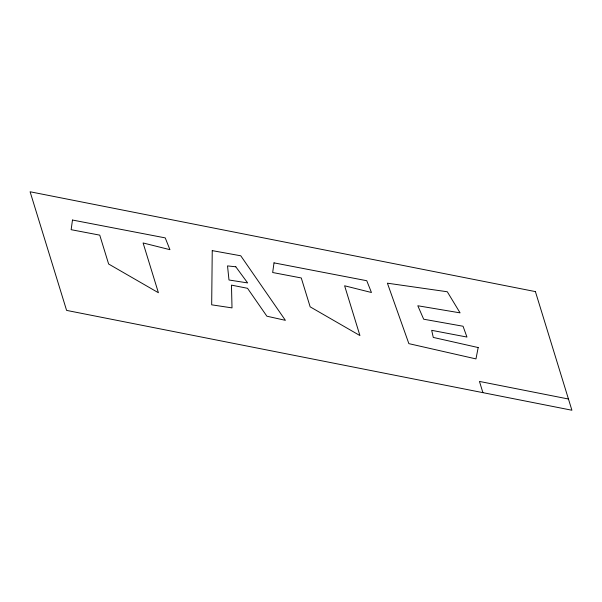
<?xml version="1.0" encoding="UTF-8"?>
<svg xmlns="http://www.w3.org/2000/svg" width="602" height="602" viewBox="0 0 602 602"><rect width="100%" height="100%" fill="white"/><g stroke="black" fill="none" stroke-linecap="round" stroke-linejoin="round"><path stroke-width="0.9" d="M568.446 399.013L479.455 381.427L482.909 392.654M212.243 250.628L211.678 304.823L232.011 307.893L231.469 285.122L247.527 288.298L266.882 316.2L285.393 320.332L240.762 255.79L212.243 250.628M72.481 220.039L71.141 229.686L99.751 235.141L108.631 264.007L158.401 292.73L143.095 242.96L169.937 249.679L165.234 237.888L72.481 220.039M274.008 262.863L272.668 272.518L301.278 277.966L310.158 306.839L359.928 335.562L344.615 285.784L371.457 292.504L366.753 280.72L274.008 262.863M478.191 347.557L475.964 358.905L408.863 343.644L387.402 283.188L447.294 291.759L460.078 312.859L417.818 305.763L423.68 319.218L463.051 326.239L466.949 337.052L431.679 330.332L433.289 337.429L478.191 347.557M235.803 266.791L227.518 265.903L228.986 279.998L247.64 282.925L235.803 266.791M535.404 291.601L30.1 191.767L66.596 310.399L571.9 410.233L535.404 291.601"/></g></svg>
